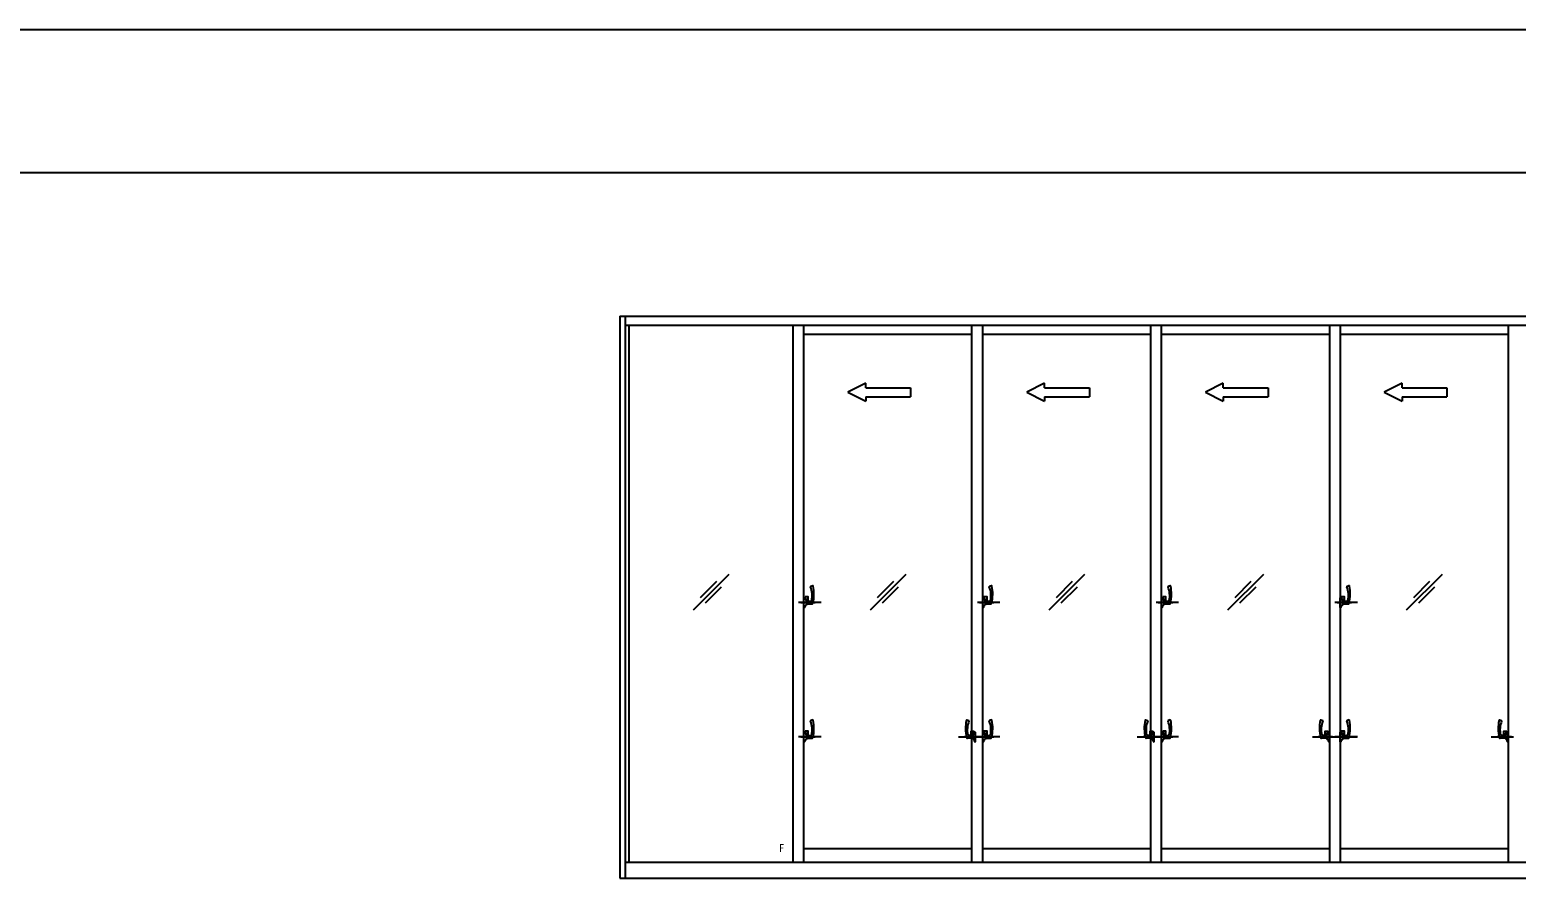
# Model space of a CAD drawing. Units: millimetres, scale not verified. Extents: x -699 to 701, y -1083 to 1079.
# Drawn here: x -6.8 to 408.4, y 800 to 1037 of the extents above; entities that cross this region are included whole.
import ezdxf
from ezdxf.enums import TextEntityAlignment as Align

# ---------------------------------------------------------------- set-up
doc = ezdxf.new("R2010")
doc.units = ezdxf.units.MM
doc.header["$LTSCALE"] = 6
doc.layers.add('0-5_YKK_A1', color=4, linetype='Continuous')
doc.layers.add('0-7_YKK_ZWAK', color=7, linetype='Continuous')
doc.styles.add('ＭＳ ゴシック', font='')
doc.styles.get('ＭＳ ゴシック').set_extended_font_data('MS Gothic')

msp = doc.modelspace()

# ---------------------------------------------------------------- linework, layer by layer
at = {"layer": '0-5_YKK_A1'}
for p, q in [((158, 957), (661, 957)), ((158, 957), (158, 800)), ((159.5, 957), (159.5, 800)), ((159.5, 954.5), (659.5, 954.5)), ((160.5, 954.5), (160.5, 804.5)), ((206.425, 804.5), (206.425, 954.5)), ((209.425, 804.5), (209.425, 954.5)), ((209.425, 952), (256.35, 952)), ((256.35, 804.5), (256.35, 954.5)), ((259.35, 804.5), (259.35, 954.5)), ((259.35, 952), (306.275, 952)), ((306.275, 804.5), (306.275, 954.5)), ((309.275, 804.5), (309.275, 954.5)), ((309.275, 952), (356.2, 952)), ((356.2, 954.5), (356.2, 804.5)), ((359.2, 954.5), (359.2, 804.5)), ((359.2, 952), (406.125, 952)), ((406.125, 954.5), (406.125, 804.5)), ((188.438, 884.875), (178.438, 874.875)), ((237.881, 884.875), (227.881, 874.875)), ((287.806, 884.875), (277.806, 874.875)), ((337.731, 884.875), (327.731, 874.875)), ((387.656, 884.875), (377.656, 874.875)), ((184.963, 882.85), (180.463, 878.35)), ((181.913, 876.9), (186.413, 881.4)), ((211.865, 881.71), (211.325, 881.53)), ((234.406, 882.85), (229.906, 878.35)), ((231.356, 876.9), (235.856, 881.4)), ((261.79, 881.71), (261.25, 881.53)), ((284.331, 882.85), (279.831, 878.35)), ((281.281, 876.9), (285.781, 881.4)), ((311.715, 881.71), (311.175, 881.53)), ((334.256, 882.85), (329.756, 878.35)), ((331.206, 876.9), (335.706, 881.4)), ((361.64, 881.71), (361.1, 881.53)), ((384.181, 882.85), (379.681, 878.35)), ((381.131, 876.9), (385.631, 881.4)), ((214.207, 877), (207.934, 877)), ((208.535, 877), (212.555, 877)), ((209.425, 875.65), (209.425, 878.35)), ((209.625, 878.35), (209.425, 878.35)), ((209.725, 878.25), (209.725, 877.75)), ((210.125, 877.75), (209.725, 877.75)), ((209.725, 876.25), (210.125, 876.25)), ((209.725, 875.75), (209.725, 876.25)), ((209.775, 878.6), (209.775, 878)), ((209.775, 878), (210.275, 878)), ((210.125, 877.37), (210.125, 877.75)), ((210.275, 877.37), (210.125, 877.37)), ((210.125, 876.62), (211.675, 876.62)), ((210.125, 876.62), (210.125, 876.25)), ((210.275, 878), (210.275, 877.37)), ((210.625, 877.37), (211.335, 877.37)), ((264.132, 877), (257.859, 877)), ((258.46, 877), (262.48, 877)), ((259.35, 875.65), (259.35, 878.35)), ((259.55, 878.35), (259.35, 878.35)), ((259.65, 878.25), (259.65, 877.75)), ((260.05, 877.75), (259.65, 877.75)), ((259.65, 876.25), (260.05, 876.25)), ((259.65, 875.75), (259.65, 876.25)), ((259.7, 878.6), (259.7, 878)), ((259.7, 878), (260.2, 878)), ((260.05, 877.37), (260.05, 877.75)), ((260.2, 877.37), (260.05, 877.37)), ((260.05, 876.62), (261.6, 876.62)), ((260.05, 876.62), (260.05, 876.25)), ((260.2, 878), (260.2, 877.37)), ((260.55, 877.37), (261.26, 877.37)), ((314.057, 877), (307.784, 877)), ((308.385, 877), (312.405, 877)), ((309.275, 875.65), (309.275, 878.35)), ((309.475, 878.35), (309.275, 878.35)), ((309.575, 878.25), (309.575, 877.75)), ((309.975, 877.75), (309.575, 877.75)), ((309.575, 876.25), (309.975, 876.25)), ((309.575, 875.75), (309.575, 876.25)), ((309.625, 878.6), (309.625, 878)), ((309.625, 878), (310.125, 878)), ((309.975, 877.37), (309.975, 877.75)), ((310.125, 877.37), (309.975, 877.37)), ((309.975, 876.62), (311.525, 876.62)), ((309.975, 876.62), (309.975, 876.25)), ((310.125, 878), (310.125, 877.37)), ((310.475, 877.37), (311.185, 877.37)), ((363.982, 877), (357.709, 877)), ((358.31, 877), (362.33, 877)), ((359.2, 875.65), (359.2, 878.35)), ((359.4, 878.35), (359.2, 878.35)), ((359.5, 878.25), (359.5, 877.75)), ((359.9, 877.75), (359.5, 877.75)), ((359.5, 876.25), (359.9, 876.25)), ((359.5, 875.75), (359.5, 876.25)), ((359.55, 878.6), (359.55, 878)), ((359.55, 878), (360.05, 878)), ((359.9, 877.37), (359.9, 877.75)), ((360.05, 877.37), (359.9, 877.37)), ((359.9, 876.62), (361.45, 876.62)), ((359.9, 876.62), (359.9, 876.25)), ((360.05, 878), (360.05, 877.37)), ((360.4, 877.37), (361.11, 877.37)), ((209.625, 875.65), (209.425, 875.65)), ((259.55, 875.65), (259.35, 875.65)), ((309.475, 875.65), (309.275, 875.65)), ((359.4, 875.65), (359.2, 875.65)), ((211.865, 844.21), (211.325, 844.03)), ((254.91, 844.21), (255.45, 844.03)), ((261.79, 844.21), (261.25, 844.03)), ((304.835, 844.21), (305.375, 844.03)), ((311.715, 844.21), (311.175, 844.03)), ((353.76, 844.21), (354.3, 844.03)), ((361.64, 844.21), (361.1, 844.03)), ((403.685, 844.21), (404.225, 844.03)), ((214.207, 839.5), (207.934, 839.5)), ((208.535, 839.5), (212.555, 839.5)), ((209.425, 838.15), (209.425, 840.85)), ((209.625, 840.85), (209.425, 840.85)), ((209.725, 840.75), (209.725, 840.25)), ((210.125, 840.25), (209.725, 840.25)), ((209.725, 838.75), (210.125, 838.75)), ((209.725, 838.25), (209.725, 838.75)), ((209.775, 841.1), (209.775, 840.5)), ((209.775, 840.5), (210.275, 840.5)), ((210.125, 839.87), (210.125, 840.25)), ((210.275, 839.87), (210.125, 839.87)), ((210.125, 839.12), (211.675, 839.12)), ((210.125, 839.12), (210.125, 838.75)), ((210.275, 840.5), (210.275, 839.87)), ((210.625, 839.87), (211.335, 839.87)), ((252.568, 839.5), (258.841, 839.5)), ((258.24, 839.5), (254.22, 839.5)), ((256.65, 839.12), (255.1, 839.12)), ((256.15, 839.87), (255.44, 839.87)), ((256.5, 840.5), (256.5, 839.87)), ((257, 840.5), (256.5, 840.5)), ((256.5, 839.87), (256.65, 839.87)), ((256.65, 840.25), (257.05, 840.25)), ((256.65, 839.87), (256.65, 840.25)), ((256.65, 839.12), (256.65, 838.75)), ((257.05, 838.75), (256.65, 838.75)), ((257, 841.1), (257, 840.5)), ((257.05, 840.75), (257.05, 840.25)), ((257.05, 838.25), (257.05, 838.75)), ((257.15, 840.85), (257.35, 840.85)), ((257.35, 838.15), (257.35, 840.85)), ((264.132, 839.5), (257.859, 839.5)), ((258.46, 839.5), (262.48, 839.5)), ((259.35, 838.15), (259.35, 840.85)), ((259.55, 840.85), (259.35, 840.85)), ((259.65, 840.75), (259.65, 840.25)), ((260.05, 840.25), (259.65, 840.25)), ((259.65, 838.75), (260.05, 838.75)), ((259.65, 838.25), (259.65, 838.75)), ((259.7, 841.1), (259.7, 840.5)), ((259.7, 840.5), (260.2, 840.5)), ((260.05, 839.87), (260.05, 840.25)), ((260.2, 839.87), (260.05, 839.87)), ((260.05, 839.12), (261.6, 839.12)), ((260.05, 839.12), (260.05, 838.75)), ((260.2, 840.5), (260.2, 839.87)), ((260.55, 839.87), (261.26, 839.87)), ((302.493, 839.5), (308.766, 839.5)), ((308.165, 839.5), (304.145, 839.5)), ((306.575, 839.12), (305.025, 839.12)), ((306.075, 839.87), (305.365, 839.87)), ((306.425, 840.5), (306.425, 839.87)), ((306.925, 840.5), (306.425, 840.5)), ((306.425, 839.87), (306.575, 839.87)), ((306.575, 840.25), (306.975, 840.25)), ((306.575, 839.87), (306.575, 840.25)), ((306.575, 839.12), (306.575, 838.75)), ((306.975, 838.75), (306.575, 838.75)), ((306.925, 841.1), (306.925, 840.5)), ((306.975, 840.75), (306.975, 840.25)), ((306.975, 838.25), (306.975, 838.75)), ((307.075, 840.85), (307.275, 840.85)), ((307.275, 838.15), (307.275, 840.85)), ((314.057, 839.5), (307.784, 839.5)), ((308.385, 839.5), (312.405, 839.5)), ((309.275, 838.15), (309.275, 840.85)), ((309.475, 840.85), (309.275, 840.85)), ((309.575, 840.75), (309.575, 840.25)), ((309.975, 840.25), (309.575, 840.25)), ((309.575, 838.75), (309.975, 838.75)), ((309.575, 838.25), (309.575, 838.75)), ((309.625, 841.1), (309.625, 840.5)), ((309.625, 840.5), (310.125, 840.5)), ((309.975, 839.87), (309.975, 840.25)), ((310.125, 839.87), (309.975, 839.87)), ((309.975, 839.12), (311.525, 839.12)), ((309.975, 839.12), (309.975, 838.75)), ((310.125, 840.5), (310.125, 839.87)), ((310.475, 839.87), (311.185, 839.87)), ((351.418, 839.5), (357.691, 839.5)), ((351.829, 839.5), (363.966, 839.5)), ((357.09, 839.5), (353.07, 839.5)), ((355.5, 839.12), (353.95, 839.12)), ((355, 839.87), (354.29, 839.87)), ((355.35, 840.5), (355.35, 839.87)), ((355.85, 840.5), (355.35, 840.5)), ((355.35, 839.87), (355.5, 839.87)), ((355.5, 840.25), (355.9, 840.25)), ((355.5, 839.87), (355.5, 840.25)), ((355.5, 839.12), (355.5, 838.75)), ((355.9, 838.75), (355.5, 838.75)), ((355.85, 841.1), (355.85, 840.5)), ((355.9, 840.75), (355.9, 840.25)), ((355.9, 838.25), (355.9, 838.75)), ((356, 840.85), (356.2, 840.85)), ((356.2, 838.15), (356.2, 840.85)), ((363.982, 839.5), (357.709, 839.5)), ((358.31, 839.5), (362.33, 839.5)), ((359.2, 838.15), (359.2, 840.85)), ((359.4, 840.85), (359.2, 840.85)), ((359.5, 840.75), (359.5, 840.25)), ((359.9, 840.25), (359.5, 840.25)), ((359.5, 838.75), (359.9, 838.75)), ((359.5, 838.25), (359.5, 838.75)), ((359.55, 841.1), (359.55, 840.5)), ((359.55, 840.5), (360.05, 840.5)), ((359.9, 839.87), (359.9, 840.25)), ((360.05, 839.87), (359.9, 839.87)), ((359.9, 839.12), (361.45, 839.12)), ((359.9, 839.12), (359.9, 838.75)), ((360.05, 840.5), (360.05, 839.87)), ((360.4, 839.87), (361.11, 839.87)), ((401.343, 839.5), (407.616, 839.5)), ((407.015, 839.5), (402.995, 839.5)), ((405.425, 839.12), (403.875, 839.12)), ((404.925, 839.87), (404.215, 839.87)), ((405.275, 840.5), (405.275, 839.87)), ((405.775, 840.5), (405.275, 840.5)), ((405.275, 839.87), (405.425, 839.87)), ((405.425, 840.25), (405.825, 840.25)), ((405.425, 839.87), (405.425, 840.25)), ((405.425, 839.12), (405.425, 838.75)), ((405.825, 838.75), (405.425, 838.75)), ((405.775, 841.1), (405.775, 840.5)), ((405.825, 840.75), (405.825, 840.25)), ((405.825, 838.25), (405.825, 838.75)), ((405.925, 840.85), (406.125, 840.85)), ((406.125, 838.15), (406.125, 840.85)), ((209.625, 838.15), (209.425, 838.15)), ((257.15, 838.15), (257.35, 838.15)), ((259.55, 838.15), (259.35, 838.15)), ((307.075, 838.15), (307.275, 838.15)), ((309.475, 838.15), (309.275, 838.15)), ((356, 838.15), (356.2, 838.15)), ((359.4, 838.15), (359.2, 838.15)), ((405.925, 838.15), (406.125, 838.15)), ((209.425, 808.35), (256.35, 808.35)), ((259.35, 808.35), (306.275, 808.35)), ((309.275, 808.35), (356.2, 808.35)), ((359.2, 808.35), (406.125, 808.35)), ((159.5, 804.5), (659.5, 804.5)), ((158, 800), (661, 800))]:
    msp.add_line(p, q, dxfattribs=at)
at = {"layer": '0-5_YKK_A1', "color": 7}
for p, q in [((226.688, 938.247), (221.688, 935.747)), ((221.688, 935.747), (226.688, 933.247)), ((226.688, 936.997), (226.688, 938.247)), ((226.688, 936.997), (239.188, 936.997)), ((226.688, 934.497), (239.188, 934.497)), ((226.688, 934.497), (226.688, 933.247)), ((239.188, 936.997), (239.188, 934.497)), ((276.638, 938.247), (271.638, 935.747)), ((271.638, 935.747), (276.638, 933.247)), ((276.638, 936.997), (276.638, 938.247)), ((276.638, 936.997), (289.138, 936.997)), ((276.638, 934.497), (289.138, 934.497)), ((276.638, 934.497), (276.638, 933.247)), ((289.138, 936.997), (289.138, 934.497)), ((326.538, 938.247), (321.538, 935.747)), ((321.538, 935.747), (326.538, 933.247)), ((326.538, 936.997), (326.538, 938.247)), ((326.538, 936.997), (339.038, 936.997)), ((326.538, 934.497), (339.038, 934.497)), ((326.538, 934.497), (326.538, 933.247)), ((339.038, 936.997), (339.038, 934.497)), ((376.488, 938.247), (371.488, 935.747)), ((371.488, 935.747), (376.488, 933.247)), ((376.488, 936.997), (376.488, 938.247)), ((376.488, 936.997), (388.988, 936.997)), ((376.488, 934.497), (388.988, 934.497)), ((376.488, 934.497), (376.488, 933.247)), ((388.988, 936.997), (388.988, 934.497))]:
    msp.add_line(p, q, dxfattribs=at)
at = {"layer": '0-5_YKK_A1'}
for points in [[(210.625, 877.37), (210.625, 878.6), (209.775, 878.6)], [(260.55, 877.37), (260.55, 878.6), (259.7, 878.6)], [(310.475, 877.37), (310.475, 878.6), (309.625, 878.6)], [(360.4, 877.37), (360.4, 878.6), (359.55, 878.6)], [(210.625, 839.87), (210.625, 841.1), (209.775, 841.1)], [(256.15, 839.87), (256.15, 841.1), (257, 841.1)], [(260.55, 839.87), (260.55, 841.1), (259.7, 841.1)], [(306.075, 839.87), (306.075, 841.1), (306.925, 841.1)], [(310.475, 839.87), (310.475, 841.1), (309.625, 841.1)], [(355, 839.87), (355, 841.1), (355.85, 841.1)], [(360.4, 839.87), (360.4, 841.1), (359.55, 841.1)], [(404.925, 839.87), (404.925, 841.1), (405.775, 841.1)]]:
    msp.add_lwpolyline(points, dxfattribs=at)
for centre, radius, start, end in [((211.355, 881.43), 0.1, 108.44, 201.75), ((205.185, 878.97), 6.55, 347.6, 21.75), ((211.895, 881.61), 0.1, 11.61, 108.44), ((201.085, 879.39), 11.14, 346.6, 11.61), ((261.28, 881.43), 0.1, 108.44, 201.75), ((255.11, 878.97), 6.55, 347.6, 21.75), ((261.82, 881.61), 0.1, 11.61, 108.44), ((251.01, 879.39), 11.14, 346.6, 11.61), ((311.205, 881.43), 0.1, 108.44, 201.75), ((305.035, 878.97), 6.55, 347.6, 21.75), ((311.745, 881.61), 0.1, 11.61, 108.44), ((300.935, 879.39), 11.14, 346.6, 11.61), ((361.13, 881.43), 0.1, 108.44, 201.75), ((354.96, 878.97), 6.55, 347.6, 21.75), ((361.67, 881.61), 0.1, 11.61, 108.44), ((350.86, 879.39), 11.14, 346.6, 11.61), ((209.625, 878.25), 0.1, 0, 90), ((211.335, 877.62), 0.25, 270, 347.6), ((211.675, 876.87), 0.25, 270, 346.6), ((259.55, 878.25), 0.1, 0, 90), ((261.26, 877.62), 0.25, 270, 347.6), ((261.6, 876.87), 0.25, 270, 346.6), ((309.475, 878.25), 0.1, 0, 90), ((311.185, 877.62), 0.25, 270, 347.6), ((311.525, 876.87), 0.25, 270, 346.6), ((359.4, 878.25), 0.1, 0, 90), ((361.11, 877.62), 0.25, 270, 347.6), ((361.45, 876.87), 0.25, 270, 346.6), ((209.625, 875.75), 0.1, 270, 0), ((259.55, 875.75), 0.1, 270, 0), ((309.475, 875.75), 0.1, 270, 0), ((359.4, 875.75), 0.1, 270, 0), ((211.355, 843.93), 0.1, 108.44, 201.75), ((205.185, 841.47), 6.55, 347.6, 21.75), ((211.895, 844.11), 0.1, 11.61, 108.44), ((201.085, 841.89), 11.14, 346.6, 11.61), ((265.69, 841.89), 11.14, 168.39, 193.4), ((254.88, 844.11), 0.1, 71.56, 168.39), ((261.59, 841.47), 6.55, 158.25, 192.4), ((255.42, 843.93), 0.1, 338.25, 71.56), ((261.28, 843.93), 0.1, 108.44, 201.75), ((255.11, 841.47), 6.55, 347.6, 21.75), ((261.82, 844.11), 0.1, 11.61, 108.44), ((251.01, 841.89), 11.14, 346.6, 11.61), ((315.615, 841.89), 11.14, 168.39, 193.4), ((304.805, 844.11), 0.1, 71.56, 168.39), ((311.515, 841.47), 6.55, 158.25, 192.4), ((305.345, 843.93), 0.1, 338.25, 71.56), ((311.205, 843.93), 0.1, 108.44, 201.75), ((305.035, 841.47), 6.55, 347.6, 21.75), ((311.745, 844.11), 0.1, 11.61, 108.44), ((300.935, 841.89), 11.14, 346.6, 11.61), ((364.54, 841.89), 11.14, 168.39, 193.4), ((353.73, 844.11), 0.1, 71.56, 168.39), ((360.44, 841.47), 6.55, 158.25, 192.4), ((354.27, 843.93), 0.1, 338.25, 71.56), ((361.13, 843.93), 0.1, 108.44, 201.75), ((354.96, 841.47), 6.55, 347.6, 21.75), ((361.67, 844.11), 0.1, 11.61, 108.44), ((350.86, 841.89), 11.14, 346.6, 11.61), ((414.465, 841.89), 11.14, 168.39, 193.4), ((403.655, 844.11), 0.1, 71.56, 168.39), ((410.365, 841.47), 6.55, 158.25, 192.4), ((404.195, 843.93), 0.1, 338.25, 71.56), ((209.625, 840.75), 0.1, 0, 90), ((211.335, 840.12), 0.25, 270, 347.6), ((211.675, 839.37), 0.25, 270, 346.6), ((255.1, 839.37), 0.25, 193.4, 270), ((255.44, 840.12), 0.25, 192.4, 270), ((257.15, 840.75), 0.1, 90, 180), ((259.55, 840.75), 0.1, 0, 90), ((261.26, 840.12), 0.25, 270, 347.6), ((261.6, 839.37), 0.25, 270, 346.6), ((305.025, 839.37), 0.25, 193.4, 270), ((305.365, 840.12), 0.25, 192.4, 270), ((307.075, 840.75), 0.1, 90, 180), ((309.475, 840.75), 0.1, 0, 90), ((311.185, 840.12), 0.25, 270, 347.6), ((311.525, 839.37), 0.25, 270, 346.6), ((353.95, 839.37), 0.25, 193.4, 270), ((354.29, 840.12), 0.25, 192.4, 270), ((356, 840.75), 0.1, 90, 180), ((359.4, 840.75), 0.1, 0, 90), ((361.11, 840.12), 0.25, 270, 347.6), ((361.45, 839.37), 0.25, 270, 346.6), ((403.875, 839.37), 0.25, 193.4, 270), ((404.215, 840.12), 0.25, 192.4, 270), ((405.925, 840.75), 0.1, 90, 180), ((209.625, 838.25), 0.1, 270, 0), ((257.15, 838.25), 0.1, 180, 270), ((259.55, 838.25), 0.1, 270, 0), ((307.075, 838.25), 0.1, 180, 270), ((309.475, 838.25), 0.1, 270, 0), ((356, 838.25), 0.1, 180, 270), ((359.4, 838.25), 0.1, 270, 0), ((405.925, 838.25), 0.1, 180, 270)]:
    msp.add_arc(centre, radius, start, end, dxfattribs=at)
at = {"layer": '0-7_YKK_ZWAK'}
for p, q in [((701, 1037), (-699, 1037)), ((701, 997), (-699, 997))]:
    msp.add_line(p, q, dxfattribs=at)

# ---------------------------------------------------------------- texts
at = {"layer": '0-5_YKK_A1', "style": 'ＭＳ ゴシック'}
msp.add_text('F', height=2.235, dxfattribs=at).set_placement((202.416, 806.668), align=Align.BOTTOM_LEFT)

doc.saveas('drawing.dxf')
